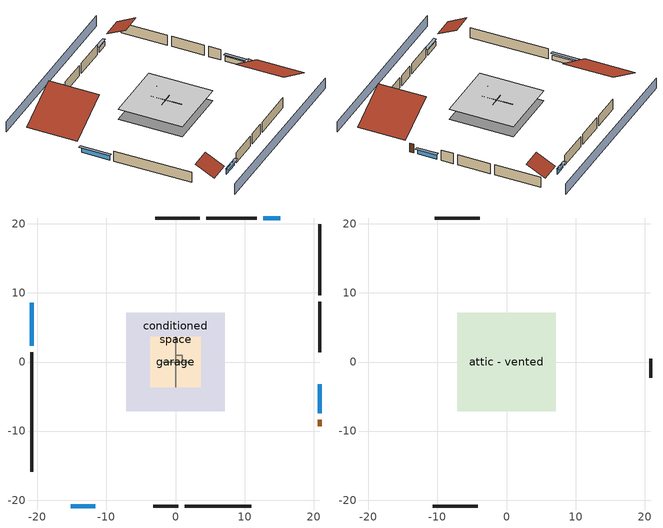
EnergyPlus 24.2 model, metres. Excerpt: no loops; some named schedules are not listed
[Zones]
central ac and furnace airloop ret air zone
 floor adiabatic (AdiabaticConst): 0,0 0,1 1,1 1,0 z0
 wall adiabatic (AdiabaticConst): 0,1 0,0 1,0 1,1 0,1 z0:1
 ceiling adiabatic (AdiabaticConst): 1,0 1,1 0,1 0,0 z1
conditioned space
 floor foundation (Slab2 construction): -7.11,-7.11 -7.11,7.11 7.11,7.11 7.11,-7.11 z0
 wall outside (AdiabaticWallConstruction 1): 20.84,-9.28 20.84,-8.36 z0:2.03
 wall outside (AdiabaticWallConstruction): -20.84,8.59 -20.84,2.34 z0:1.19; 15.18,20.84 12.7,20.84 / 20.84,-7.43 20.84,-3.21 z0:1.13; -15.18,-20.84 -11.62,-20.84 z0:1.16
 wall outside (Wall3 construction): -20.84,1.41 -20.84,-15.85 z0:2.44
 wall outside (Wall4 construction): 3.53,20.84 -2.95,20.84 z0:2.44
 wall outside (Wall7 construction): 20.84,9.63 20.84,19.91 z0:2.44
 wall outside (Wall8 construction): 1.36,-20.84 10.95,-20.84 z0:2.44
 wall to garage (Wall5 construction): 0,-3.66 0,3.66 z0:2.44
 wall to garage (Wall6 construction): 1.83,0 -1.83,0 z0:2.44
 window (WindowConstruction): -20.84,8.59 -20.84,2.34 z0:1.19
 window (WindowConstruction 1): 15.18,20.84 12.71,20.84 z0:1.13
 window (WindowConstruction 2): 20.84,-7.43 20.84,-3.22 z0:1.13
 window (WindowConstruction 3): -15.18,-20.84 -11.62,-20.84 z0:1.16
 door (Door): 20.84,-9.28 20.84,-8.36 z0:2.03
garage
 floor foundation (Slab1 construction): -3.66,-3.66 -3.66,3.66 3.66,3.66 3.66,-3.66 z0
 wall outside (Wall1 construction): 11.78,20.84 4.46,20.84 z0:2.44
 wall outside (Wall12 construction): -3.23,-20.84 0.43,-20.84 z0:2.44
 wall outside (Wall2 construction): 20.84,1.39 20.84,8.7 z0:2.44
attic - vented
 floor to garage (Floor1 construction): -3.66,-3.66 -3.66,3.66 3.66,3.66 3.66,-3.66 z2.44
 floor to conditioned space (Floor2 construction Reversed): -7.11,-7.11 -7.11,7.11 7.11,7.11 7.11,-7.11 z2.44
 wall outside (Wall10 construction): -10.69,-20.84 -4.16,-20.84 z0:2.44
 wall outside (Wall11 construction): 20.84,-2.29 20.84,0.46 z0:2.44
 wall outside (Wall9 construction): -3.88,20.84 -10.41,20.84 z0:2.44
 roof outside (Roof1 construction): -20.84,9.52,2.44 -10.72,9.52,7.5 -10.72,20.84,7.5 -20.84,20.84,2.44
 roof outside (Roof2 construction): 16.11,20.84,2.44 16.11,16.61,4.56 20.84,16.61,4.56 20.84,20.84,2.44
 roof outside (Roof3 construction): -16.11,-20.84,2.44 -16.11,-16.61,4.56 -20.84,-16.61,4.56 -20.84,-20.84,2.44
 roof outside (Roof4 construction): 20.84,-10.2,2.44 11.33,-10.2,7.2 11.33,-20.84,7.2 20.84,-20.84,2.44
shading: 20.84,25.41 -20.84,25.41 / -20.84,-25.41 20.84,-25.41 z0:2.44; -20.84,2.04 -20.84,8.9 -21.45,8.9 -21.45,2.04 z1.49; 12.4,20.84 15.48,20.84 15.48,21.45 12.4,21.45 z1.43; 20.84,-2.91 20.84,-7.74 21.45,-7.74 21.45,-2.91 z1.43; -11.31,-20.84 -15.48,-20.84 -15.48,-21.45 -11.31,-21.45 z1.46
[Building]
Building 1: Terrain=Suburbs
[Site:Location]
Portland Intl Arpt_OR: Latitude {deg}=45.59; Longitude {deg}=-122.6; Time Zone {hr}=-8; Elevation {m}=33; Keep Site Location Information=Yes
[Site:GroundTemperature:Shallow]
10.2558, 8.96328, 8.85977, 9.47314, 11.9355, 14.3863, 16.5111, 17.8571, 17.9714, 16.8767, 14.8061, 12.4304
[Site:WaterMainsTemperature]
Calculation Method=Schedule; Temperature Schedule=mains temperature schedule
[Material] Roughness=Rough; Thermal Absorptance=0.9
Name | Thickness {m} | Conductivity {W/m-K} | Density {kg/m3} | Specific Heat {J/kg-K} | Solar Absorptance | Visible Absorptance
asphalt or fiberglass shingles | 0.00635 | 0.162714 | 1121.4 | 1465.45 | 0.85 | 0.85
ceiling loosefill ins | 0.169333 | 0.0480833 | 16.02 | 1046.75 | 0.7 | 0.7
ceiling stud and cavity | 0.1397 | 1.39189 | 65.682 | 1177.47 | 0.7 | 0.7
ceiling stud and cavity 1 | 0.1397 | 0.0824711 | 65.682 | 1177.47 | 0.7 | 0.7
concrete 4.0 in. | 0.1016 | 1.803125 | 2242.8 | 837.4 | 0.7 | 0.7
door material | 0.04445 | 0.0612267 | 512.64 | 1214.23 | 0.7 | 0.7
floor covering | 0.0127 | 0.0450781 | 54.468 | 1339.84 | 0.9 | 0.9
furniture material conditioned space 1; furniture material garage 1 | 0.1524 | 0.115458 | 640.8 | 1214.23 | 0.6 | 0.6
gypsum board | 0.0127 | 0.160291 | 801 | 837.4 | 0.6 | 0.6
osb sheathing 0.5 in. | 0.0127 | 0.115458 | 512.64 | 1214.23 | 0.6 | 0.6
osb sheathing 0.5 in. 1; osb sheathing 0.5 in. 2; osb sheathing 0.5 in. 3 | 0.0127 | 0.115458 | 512.64 | 1214.23 | 0.7 | 0.7
roof rigid ins | 0.00281632 | 0.029427 | 32.04 | 1214.23 | 0.7 | 0.7
vinyl siding | 0.009525 | 0.089435 | 177.822 | 1046.75 | 0.5 | 0.5
wall rigid ins | 0.512978 | 0.029427 | 32.04 | 1214.23 | 0.7 | 0.7
wall stud and cavity | 0.1397 | 0.419005 | 139.0536 | 1170.24 | 0.6 | 0.6
wall stud and cavity 1 | 0.1397 | 0.11765 | 139.0536 | 1170.24 | 0.7 | 0.7
wall stud and cavity 2 | 0.1397 | 0.115562 | 139.0536 | 1170.24 | 0.7 | 0.7
wall stud and cavity 3 | 0.0889 | 0.380278 | 52.3479 | 1209.89 | 0.7 | 0.7
wall stud and cavity 4 | 0.0889 | 0.391764 | 83.0341 | 1211.67 | 0.7 | 0.7
wood siding; wood siding 1 | 0.0254 | 0.102417 | 544.68 | 1172.36 | 0.7 | 0.7
[Material:NoMass]
Adiabatic: Roughness=Rough; Thermal Resistance {m2-K/W}=176.1; Thermal Absorptance=0.9; Solar Absorptance=0.7; Visible Absorptance=0.7
[WindowMaterial:SimpleGlazingSystem]
WindowMaterial: U-Factor {W/m2-K}=4.31528; Solar Heat Gain Coefficient=0.67
[Construction]
AdiabaticConst: Adiabatic
AdiabaticWallConstruction: wood siding, wall rigid ins, wall stud and cavity 3, gypsum board
AdiabaticWallConstruction 1: wood siding 1, wall rigid ins, wall stud and cavity 3, gypsum board
Door: door material
Floor1 construction: ceiling stud and cavity
Floor2 construction Reversed: gypsum board, ceiling stud and cavity 1, ceiling loosefill ins
furniture construction conditioned space 1: furniture material conditioned space 1
furniture construction garage 1: furniture material garage 1
PartitionWallConstruction: gypsum board, wall stud and cavity 4, gypsum board
Roof1 construction; Roof2 construction; Roof3 construction; Roof4 construction: asphalt or fiberglass shingles, roof rigid ins, osb sheathing 0.5 in.
Slab1 construction: concrete 4.0 in.
Slab2 construction: concrete 4.0 in., floor covering
Wall1 construction; Wall2 construction: vinyl siding, osb sheathing 0.5 in. 1, wall stud and cavity
Wall10 construction; Wall11 construction; Wall12 construction; Wall9 construction: vinyl siding, osb sheathing 0.5 in. 3, wall stud and cavity
Wall3 construction; Wall4 construction: vinyl siding, osb sheathing 0.5 in. 1, wall stud and cavity 1, gypsum board
Wall5 construction: osb sheathing 0.5 in. 2, wall stud and cavity 2, gypsum board
Wall6 construction: osb sheathing 0.5 in. 3, wall stud and cavity 2, gypsum board
Wall7 construction; Wall8 construction: vinyl siding, osb sheathing 0.5 in. 3, wall stud and cavity 1, gypsum board
WindowConstruction; WindowConstruction 1; WindowConstruction 2; WindowConstruction 3: WindowMaterial
[Zone] Multiplier=1
Name | Volume {m3} | Part of Total Floor Area
attic - vented | 305.205 | Yes
central ac and furnace airloop ret air zone | 1 | No
conditioned space | 493.619 | Yes
garage | 130.484 | Yes
[Space]
Name | Zone | Volume {m3} | Space Type
attic - vented 1 | attic - vented | 305.205
central ac and furnace airloop ret air space | central ac and furnace airloop ret air zone |  | Plenum Space Type
conditioned space 1 | conditioned space | 493.619
garage 1 | garage | 130.484
[OtherEquipment] Design Level Calculation Method=EquipmentLevel
Name | Fuel Type | Zone or ZoneList or Space or SpaceList | Schedule | Design Level {W} | Fraction Latent | Fraction Radiant | Fraction Lost
central ac and furnace airloop_0 RetCondToDZ; central ac and furnace airloop_0 SupCondToDZ; central ac and furnace airloop_0 SupSensLkToDZ | None | attic - vented 1 | Always On Discrete | 0 | 0 | 0 | 0
central ac and furnace airloop_0 SupLatLkToDZ | None | attic - vented 1 | Always On Discrete | 0 | 1 | 0 | 0
central ac and furnace airloop_0 RetCondToRP; central ac and furnace airloop_0 RetSensLkToRP | None | central ac and furnace airloop ret air space | Always On Discrete | 0 | 0 | 0 | 0
central ac and furnace airloop_0 RetLatLkToRP | None | central ac and furnace airloop ret air space | Always On Discrete | 0 | 1 | 0 | 0
central ac and furnace airloop_0 SupCondToLv; central ac and furnace airloop_0 SupSensLkToCond; mech vent house fan sensible load | None | conditioned space 1 | Always On Discrete | 0 | 0 | 0 | 0
central ac and furnace airloop_0 SupLatLkToCond; mech vent house fan latent load | None | conditioned space 1 | Always On Discrete | 0 | 1 | 0 | 0
clothes dryer 1 | Electricity | conditioned space 1 | clothes_dryer | 0 | 0.015 | 0.081 | 0.85
cooking range 1 | Electricity | conditioned space 1 | cooking_range | 0 | 0.08 | 0.432 | 0.2
general water use latent | None | conditioned space 1 | general water use schedule | 62.594 | 1 | 0 | 0
general water use sensible | None | conditioned space 1 | general water use schedule | -61.6891 | 0 | 0.6 | 0
water heater energy adjustment1 | Electricity | garage 1 | Always On Discrete | 0.01 | 0 | 0 | 1
water heater lat | None | garage 1 | Always On Discrete | 0 | 1 | 0 | 0
water heater sens | None | garage 1 | Always On Discrete | 0 | 0 | 0 | 0
[ZoneInfiltration:DesignFlowRate] Schedule=Always On Discrete; Design Flow Rate Calculation Method=Flow/Zone; Design Flow Rate {m3/s}=0
Name | Zone or ZoneList or Space or SpaceList
attic_vented 1 duct leakage imbalance infil flow | attic - vented 1
infil flow; natural vent flow; whole house fan flow | conditioned space 1
[ZoneInfiltration:EffectiveLeakageArea] Schedule=Always On Discrete
Name | Zone or Space | Effective Air Leakage Area {cm2} | Stack Coefficient | Wind Coefficient
infil attic - vented 1 | attic - vented 1 | 8530.74 | 0.000248762 | 3.83861e-05
infil garage 1 | garage 1 | 108.735 | 0.000129147 | 4.38083e-05
[ZoneMixing] Schedule=Always On Continuous; Design Flow Rate Calculation Method=Flow/Zone; Design Flow Rate {m3/s}=0
Name | Zone or Space | Source Zone or Space
central ac and furnace airloop_0 ZoneMixCondToDZ mix; whole house fan mix | attic - vented | conditioned space
central ac and furnace airloop_0 ZoneMixDZToCond mix | conditioned space | attic - vented
[SpaceList]
Plenum Space Type: central ac and furnace airloop ret air space
[SurfaceProperty:ExposedFoundationPerimeter] Exposed Perimeter Calculation Method=TotalExposedPerimeter
Name | Total Exposed Perimeter {m}
Slab2 | 52.21224
Slab1 | 18.288
[SurfaceProperty:IncidentSolarMultiplier] Incident Solar Multiplier=1; Incident Solar Multiplier Schedule=trans schedule winter=0.85 summer=0.7
Window1; Window2; Window3; Window4
[InternalMass]
Name | Construction | Zone or ZoneList | Space or SpaceList | Surface Area {m2}
furniture mass conditioned space 1 | furniture construction conditioned space 1 | conditioned space | conditioned space 1 | 80.97429
partition wall mass | PartitionWallConstruction | conditioned space | conditioned space 1 | 202.436
furniture mass garage 1 | furniture construction garage 1 | garage | garage 1 | 5.35122
[Lights] Design Level Calculation Method=LightingLevel; Return Air Fraction=0; Fraction Radiant=0.6; Fraction Visible=0.2; Fraction Replaceable=1
Name | Zone or ZoneList or Space or SpaceList | Schedule | Lighting Level {W}
interior lighting | conditioned space 1 | lighting_interior | 269.741
garage lighting | garage 1 | lighting_garage | 7.80113
[People]
occupants: Zone or ZoneList or Space or SpaceList=conditioned space 1; Number of People Schedule=occupants; Number of People Calculation Method=People; Number of People=3; Fraction Radiant=0.314171; Sensible Heat Fraction=0.56303; Activity Level Schedule=occupants activity schedule; Carbon Dioxide Generation Rate {m3/s-W}=0; Enable ASHRAE 55 Comfort Warnings=No; Mean Radiant Temperature Calculation Type=EnclosureAveraged
[ElectricEquipment] Design Level Calculation Method=EquipmentLevel
Name | Zone or ZoneList or Space or SpaceList | Schedule | Design Level {W} | Fraction Latent | Fraction Radiant | Fraction Lost
clothes dryer | conditioned space 1 | clothes_dryer | 5080.07 | 0.015 | 0.081 | 0.85
clothes washer | conditioned space 1 | clothes_washer | 499.318 | 0.03 | 0.162 | 0.7
cooking range | conditioned space 1 | cooking_range | 1749.38 | 0.08 | 0.432 | 0.2
dishwasher | conditioned space 1 | dishwasher | 637.448 | 0.3 | 0.18 | 0.4
fridge | conditioned space 1 | fridge schedule | 51.9007 | 0 | 0.6 | 0
mech vent bath fan 0 | conditioned space 1 | mech vent bath fan 0 schedule | 30 | 0 | 0 | 1
mech vent house fan | conditioned space 1 | mech vent house fan schedule | 0 | 0 | 0 | 1
mech vent house fan cfis | conditioned space 1 | mech vent house fan cfis schedule | 0 | 0 | 0 | 0
mech vent range fan 0 | conditioned space 1 | mech vent range fan 0 schedule | 30 | 0 | 0 | 1
misc plug loads | conditioned space 1 | plug_loads_other | 774.911 | 0.021 | 0.558 | 0.049
misc tv | conditioned space 1 | plug_loads_tv | 914.841 | 0 | 0.6 | 0
misc well pump | conditioned space 1 | misc well pump schedule | 105.146 | 0 | 0 | 1
whole house fan | conditioned space 1 | Always On Discrete | 0 | 0 | 0 | 1
freezer | garage 1 | freezer schedule | 194.914 | 0 | 0.6 | 0
[AvailabilityManager:Scheduled]
central ac and furnace airloop Availability Manager: Schedule=Always On Discrete
[AirLoopHVAC:ReturnPlenum]
Air Loop HVAC Return Plenum 1: Zone=central ac and furnace airloop ret air zone
[WaterUse:Equipment]
dishwasher: Peak Flow Rate {m3/s}=7.86432e-06; Flow Rate Fraction Schedule=hot_water_dishwasher
[Foundation:Kiva] Wall Height Above Grade {m}=0.1016; Wall Depth Below Slab {m}=0.2032
Name | Initial Indoor Air Temperature {C}
Foundation Kiva 1 | 13.4258
Foundation Kiva 2 | 14.4444
[Foundation:Kiva:Settings]
Soil Conductivity {W/m-K}=1.3848; Soil Density {kg/m3}=1842.3; Soil Specific Heat {J/kg-K}=418.7; Ground Solar Absorptivity=0.9; Ground Thermal Absorptivity=0.9; Ground Surface Roughness {m}=0.03; Far-Field Width {m}=40; Deep-Ground Boundary Condition=ZeroFlux; Deep-Ground Depth {m}=40; Minimum Cell Dimension {m}=0.2; Maximum Cell Growth Coefficient=3; Simulation Timestep=Timestep
[Exterior:Lights]
exterior lighting: Schedule=exterior lighting schedule; Design Level {W}=8.01452
[EnergyManagementSystem:GlobalVariable]
central_ac_and_furnace_airloop_0_DuctImbalLkExhFanEquivCond
central_ac_and_furnace_airloop_0_DuctImbalLkExhFanEquivDZ
central_ac_and_furnace_airloop_0_DuctImbalLkSupFanEquivCond
central_ac_and_furnace_airloop_0_DuctImbalLkSupFanEquivDZ
central_ac_and_furnace_airloop_0_DZ_T
central_ac_and_furnace_airloop_0_DZ_W
central_ac_and_furnace_airloop_0_RetCondToDZ
central_ac_and_furnace_airloop_0_RetCondToRP
central_ac_and_furnace_airloop_0_RetLatLkToRP
central_ac_and_furnace_airloop_0_RetSensLkToRP
central_ac_and_furnace_airloop_0_SupCondToDZ
central_ac_and_furnace_airloop_0_SupCondToLv
central_ac_and_furnace_airloop_0_SupLatLkToCond
central_ac_and_furnace_airloop_0_SupLatLkToDZ
central_ac_and_furnace_airloop_0_SupSensLkToCond
central_ac_and_furnace_airloop_0_SupSensLkToDZ
central_ac_and_furnace_airloop_0_ZoneMixCondToDZ
central_ac_and_furnace_airloop_0_ZoneMixDZToCond
central_ac_and_furnace_airloop_AH_MFR
central_ac_and_furnace_airloop_AH_Tout
central_ac_and_furnace_airloop_AH_VFR
central_ac_and_furnace_airloop_AH_Wout
central_ac_and_furnace_airloop_Fan_RTF
central_ac_and_furnace_airloop_RA_T
central_ac_and_furnace_airloop_Ra_W
infil_program_Qfan
infil_program_Qinf
natural_vent_program_Qnv
natural_vent_program_Qwhf
[EnergyManagementSystem:Sensor]
Name | Output:Variable or Output:Meter Index Key | Output:Variable or Output:Meter
airflow_gain | infil flow | Infiltration Sensible Heat Gain Energy
airflow_gain_1 | natural vent flow | Infiltration Sensible Heat Gain Energy
airflow_gain_2 | whole house fan flow | Infiltration Sensible Heat Gain Energy
airflow_loss | infil flow | Infiltration Sensible Heat Loss Energy
airflow_loss_1 | natural vent flow | Infiltration Sensible Heat Loss Energy
airflow_loss_2 | whole house fan flow | Infiltration Sensible Heat Loss Energy
central_ac_and_furnace_airloop_0_DZ_T_s | attic - vented | Zone Air Temperature
central_ac_and_furnace_airloop_0_DZ_W_s | attic - vented | Zone Mean Air Humidity Ratio
central_ac_and_furnace_airloop_AH_MFR_s | Node 6 | System Node Mass Flow Rate
central_ac_and_furnace_airloop_AH_Tout_s | Node 6 | System Node Temperature
central_ac_and_furnace_airloop_AH_VFR_s | Node 6 | System Node Current Density Volume Flow Rate
central_ac_and_furnace_airloop_AH_Wout_s | Node 6 | System Node Humidity Ratio
central_ac_and_furnace_airloop_RA_T_s | Node 9 | System Node Temperature
central_ac_and_furnace_airloop_Ra_W_s | Node 9 | System Node Humidity Ratio
clg_load_cond |  | Cooling:EnergyTransfer:Zone:CONDITIONED SPACE
clg_load_duct |  | Cooling:EnergyTransfer:Zone:CENTRAL AC AND FURNACE AIRLOOP RET AIR ZONE
clg_sp_s; clg_sp_s_1 | cooling setpoint | Schedule Value
clothes_dryer_exhaust_0_sch_s | clothes_dryer | Schedule Value
cool_season | cooling season schedule | Schedule Value
ducts_conv | central ac and furnace airloop_0 RetCondToRP | Other Equipment Convective Heating Energy
ducts_conv_1 | central ac and furnace airloop_0 RetLatLkToRP | Other Equipment Convective Heating Energy
ducts_conv_2 | central ac and furnace airloop_0 RetSensLkToRP | Other Equipment Convective Heating Energy
ducts_conv_3 | central ac and furnace airloop_0 SupCondToLv | Other Equipment Convective Heating Energy
ducts_conv_4 | central ac and furnace airloop_0 SupLatLkToCond | Other Equipment Convective Heating Energy
ducts_conv_5 | central ac and furnace airloop_0 SupSensLkToCond | Other Equipment Convective Heating Energy
ducts_rad | central ac and furnace airloop_0 RetCondToRP | Other Equipment Radiant Heating Energy
ducts_rad_1 | central ac and furnace airloop_0 RetLatLkToRP | Other Equipment Radiant Heating Energy
ducts_rad_2 | central ac and furnace airloop_0 RetSensLkToRP | Other Equipment Radiant Heating Energy
ducts_rad_3 | central ac and furnace airloop_0 SupCondToLv | Other Equipment Radiant Heating Energy
ducts_rad_4 | central ac and furnace airloop_0 SupLatLkToCond | Other Equipment Radiant Heating Energy
ducts_rad_5 | central ac and furnace airloop_0 SupSensLkToCond | Other Equipment Radiant Heating Energy
htg_load_cond |  | Heating:EnergyTransfer:Zone:CONDITIONED SPACE
htg_load_duct |  | Heating:EnergyTransfer:Zone:CENTRAL AC AND FURNACE AIRLOOP RET AIR ZONE
htg_sp_s; htg_sp_s_1 | heating setpoint | Schedule Value
ig_ee_conv | clothes dryer | Electric Equipment Convective Heating Energy
ig_ee_conv_2 | cooking range | Electric Equipment Convective Heating Energy
ig_ee_conv_3 | dishwasher | Electric Equipment Convective Heating Energy
ig_ee_conv_4 | fridge | Electric Equipment Convective Heating Energy
ig_ee_conv_5 | misc plug loads | Electric Equipment Convective Heating Energy
ig_ee_conv_6 | misc tv | Electric Equipment Convective Heating Energy
ig_ee_conv_7 | misc well pump | Electric Equipment Convective Heating Energy
ig_ee_conv_8 | whole house fan | Electric Equipment Convective Heating Energy
ig_ee_rad | clothes dryer | Electric Equipment Radiant Heating Energy
ig_ee_rad_2 | cooking range | Electric Equipment Radiant Heating Energy
ig_ee_rad_3 | dishwasher | Electric Equipment Radiant Heating Energy
ig_ee_rad_4 | fridge | Electric Equipment Radiant Heating Energy
ig_ee_rad_5 | misc plug loads | Electric Equipment Radiant Heating Energy
ig_ee_rad_6 | misc tv | Electric Equipment Radiant Heating Energy
ig_ee_rad_7 | misc well pump | Electric Equipment Radiant Heating Energy
ig_ee_rad_8 | whole house fan | Electric Equipment Radiant Heating Energy
ig_lgt_conv | interior lighting | Lights Convective Heating Energy
ig_lgt_rad | interior lighting | Lights Radiant Heating Energy
ig_lgt_vis | interior lighting | Lights Visible Radiation Heating Energy
ig_oe_conv | clothes dryer 1 | Other Equipment Convective Heating Energy
ig_oe_conv_1 | cooking range 1 | Other Equipment Convective Heating Energy
ig_oe_conv_2 | general water use latent | Other Equipment Convective Heating Energy
ig_oe_conv_3 | general water use sensible | Other Equipment Convective Heating Energy
ig_oe_rad | clothes dryer 1 | Other Equipment Radiant Heating Energy
ig_oe_rad_1 | cooking range 1 | Other Equipment Radiant Heating Energy
ig_oe_rad_2 | general water use latent | Other Equipment Radiant Heating Energy
ig_oe_rad_3 | general water use sensible | Other Equipment Radiant Heating Energy
ig_ppl_conv | occupants | People Convective Heating Energy
ig_ppl_rad | occupants | People Radiant Heating Energy
im_conv | furniture mass conditioned space 1 | Surface Inside Face Convection Heat Gain Energy
im_conv_1 | partition wall mass | Surface Inside Face Convection Heat Gain Energy
im_ig | furniture mass conditioned space 1 | Surface Inside Face Internal Gains Radiation Heat Gain Energy
im_ig_1 | partition wall mass | Surface Inside Face Internal Gains Radiation Heat Gain Energy
im_lgt | furniture mass conditioned space 1 | Surface Inside Face Lights Radiation Heat Gain Energy
im_lgt_1 | partition wall mass | Surface Inside Face Lights Radiation Heat Gain Energy
im_sol | furniture mass conditioned space 1 | Surface Inside Face Solar Radiation Heat Gain Energy
im_sol_1 | partition wall mass | Surface Inside Face Solar Radiation Heat Gain Energy
im_surf | furniture mass conditioned space 1 | Surface Inside Face Net Surface Thermal Radiation Heat Gain Energy
im_surf_1 | partition wall mass | Surface Inside Face Net Surface Thermal Radiation Heat Gain Energy
mech_vent_bath_fan_0_sch_s | mech vent bath fan 0 schedule | Schedule Value
mech_vent_range_fan_0_sch_s | mech vent range fan 0 schedule | Schedule Value
mv_conv | mech vent bath fan 0 | Electric Equipment Convective Heating Energy
mv_conv_1 | mech vent house fan | Electric Equipment Convective Heating Energy
mv_conv_2 | mech vent house fan cfis | Electric Equipment Convective Heating Energy
mv_conv_3 | mech vent range fan 0 | Electric Equipment Convective Heating Energy
mv_conv_4 | mech vent house fan latent load | Other Equipment Convective Heating Energy
mv_conv_5 | mech vent house fan sensible load | Other Equipment Convective Heating Energy
mv_rad | mech vent bath fan 0 | Electric Equipment Radiant Heating Energy
mv_rad_1 | mech vent house fan | Electric Equipment Radiant Heating Energy
mv_rad_2 | mech vent house fan cfis | Electric Equipment Radiant Heating Energy
mv_rad_3 | mech vent range fan 0 | Electric Equipment Radiant Heating Energy
mv_rad_4 | mech vent house fan latent load | Other Equipment Radiant Heating Energy
mv_rad_5 | mech vent house fan sensible load | Other Equipment Radiant Heating Energy
natural_vent_s | natural vent schedule | Schedule Value
out_pb_s |  | Site Outdoor Air Barometric Pressure
out_wt_s |  | Site Outdoor Air Humidity Ratio
site_vw_s |  | Site Wind Speed
ss_back_out | Window1 | Surface Window Shortwave from Zone Back Out Window Heat Transfer Rate
ss_back_out_1 | Window2 | Surface Window Shortwave from Zone Back Out Window Heat Transfer Rate
ss_back_out_2 | Window3 | Surface Window Shortwave from Zone Back Out Window Heat Transfer Rate
ss_back_out_3 | Window4 | Surface Window Shortwave from Zone Back Out Window Heat Transfer Rate
ss_conv | Door1 | Surface Inside Face Convection Heat Gain Energy
ss_conv_1 | Window1 | Surface Inside Face Convection Heat Gain Energy
ss_conv_2 | Window2 | Surface Inside Face Convection Heat Gain Energy
ss_conv_3 | Window3 | Surface Inside Face Convection Heat Gain Energy
ss_conv_4 | Window4 | Surface Inside Face Convection Heat Gain Energy
ss_ig | Door1 | Surface Inside Face Internal Gains Radiation Heat Gain Energy
ss_ig_1 | Window1 | Surface Inside Face Internal Gains Radiation Heat Gain Energy
ss_ig_2 | Window2 | Surface Inside Face Internal Gains Radiation Heat Gain Energy
ss_ig_3 | Window3 | Surface Inside Face Internal Gains Radiation Heat Gain Energy
ss_ig_4 | Window4 | Surface Inside Face Internal Gains Radiation Heat Gain Energy
ss_lgt | Door1 | Surface Inside Face Lights Radiation Heat Gain Energy
ss_sol | Door1 | Surface Inside Face Solar Radiation Heat Gain Energy
ss_surf | Door1 | Surface Inside Face Net Surface Thermal Radiation Heat Gain Energy
ss_surf_1 | Window1 | Surface Inside Face Net Surface Thermal Radiation Heat Gain Energy
ss_surf_2 | Window2 | Surface Inside Face Net Surface Thermal Radiation Heat Gain Energy
ss_surf_3 | Window3 | Surface Inside Face Net Surface Thermal Radiation Heat Gain Energy
ss_surf_4 | Window4 | Surface Inside Face Net Surface Thermal Radiation Heat Gain Energy
ss_trans_in | Window1 | Surface Window Transmitted Solar Radiation Rate
ss_trans_in_1 | Window2 | Surface Window Transmitted Solar Radiation Rate
ss_trans_in_2 | Window3 | Surface Window Transmitted Solar Radiation Rate
ss_trans_in_3 | Window4 | Surface Window Transmitted Solar Radiation Rate
ss_trans_out | Window1 | Surface Inside Face Initial Transmitted Diffuse Transmitted Out Window Solar Radiation Rate
ss_trans_out_1 | Window2 | Surface Inside Face Initial Transmitted Diffuse Transmitted Out Window Solar Radiation Rate
ss_trans_out_2 | Window3 | Surface Inside Face Initial Transmitted Diffuse Transmitted Out Window Solar Radiation Rate
ss_trans_out_3 | Window4 | Surface Inside Face Initial Transmitted Diffuse Transmitted Out Window Solar Radiation Rate
s_conv | Floor2 | Surface Inside Face Convection Heat Gain Energy
s_conv_1 | Slab2 | Surface Inside Face Convection Heat Gain Energy
s_conv_2 | Wall3 | Surface Inside Face Convection Heat Gain Energy
s_conv_3 | Wall4 | Surface Inside Face Convection Heat Gain Energy
s_conv_4 | Wall5 | Surface Inside Face Convection Heat Gain Energy
